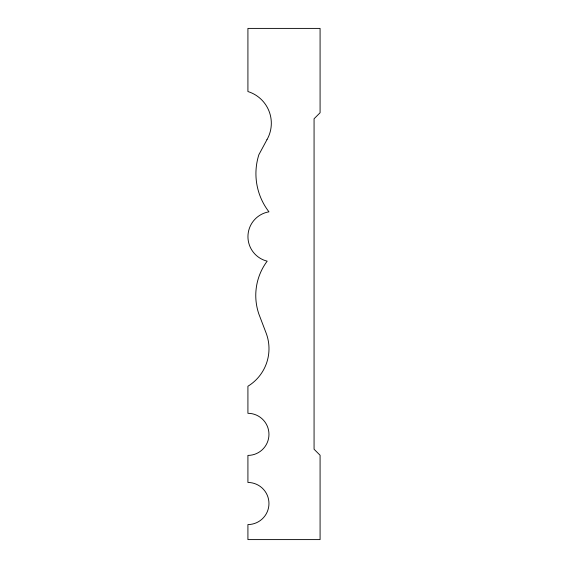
<?xml version="1.0" encoding="UTF-8"?>
<svg xmlns="http://www.w3.org/2000/svg" width="568" height="568" viewBox="0 0 568 568"><rect width="100%" height="100%" fill="white"/><g stroke="black" fill="none" stroke-linecap="round" stroke-linejoin="round"><path stroke-width="0.85" d="M266.974 139.664L258.873 154.702A62.409 62.409 0 0 0 268.962 211.829A25.198 25.198 0 0 0 267.18 261.159A57.261 57.261 0 0 0 258.873 314.069L266.094 332.983A44.006 44.006 0 0 1 247.918 386.24L247.918 413.305A21.051 21.051 0 0 1 268.962 434.35A21.051 21.051 0 0 1 247.918 455.401L247.918 482.466A21.051 21.051 0 0 1 268.962 503.518A21.051 21.051 0 0 1 247.918 524.562L247.918 539.6L320.082 539.6L320.082 455.245L314.069 449.231L314.069 118.769L320.082 112.755L320.082 28.4L247.918 28.4L247.918 91.547A33.164 33.164 0 0 1 266.974 139.664"/></g></svg>
